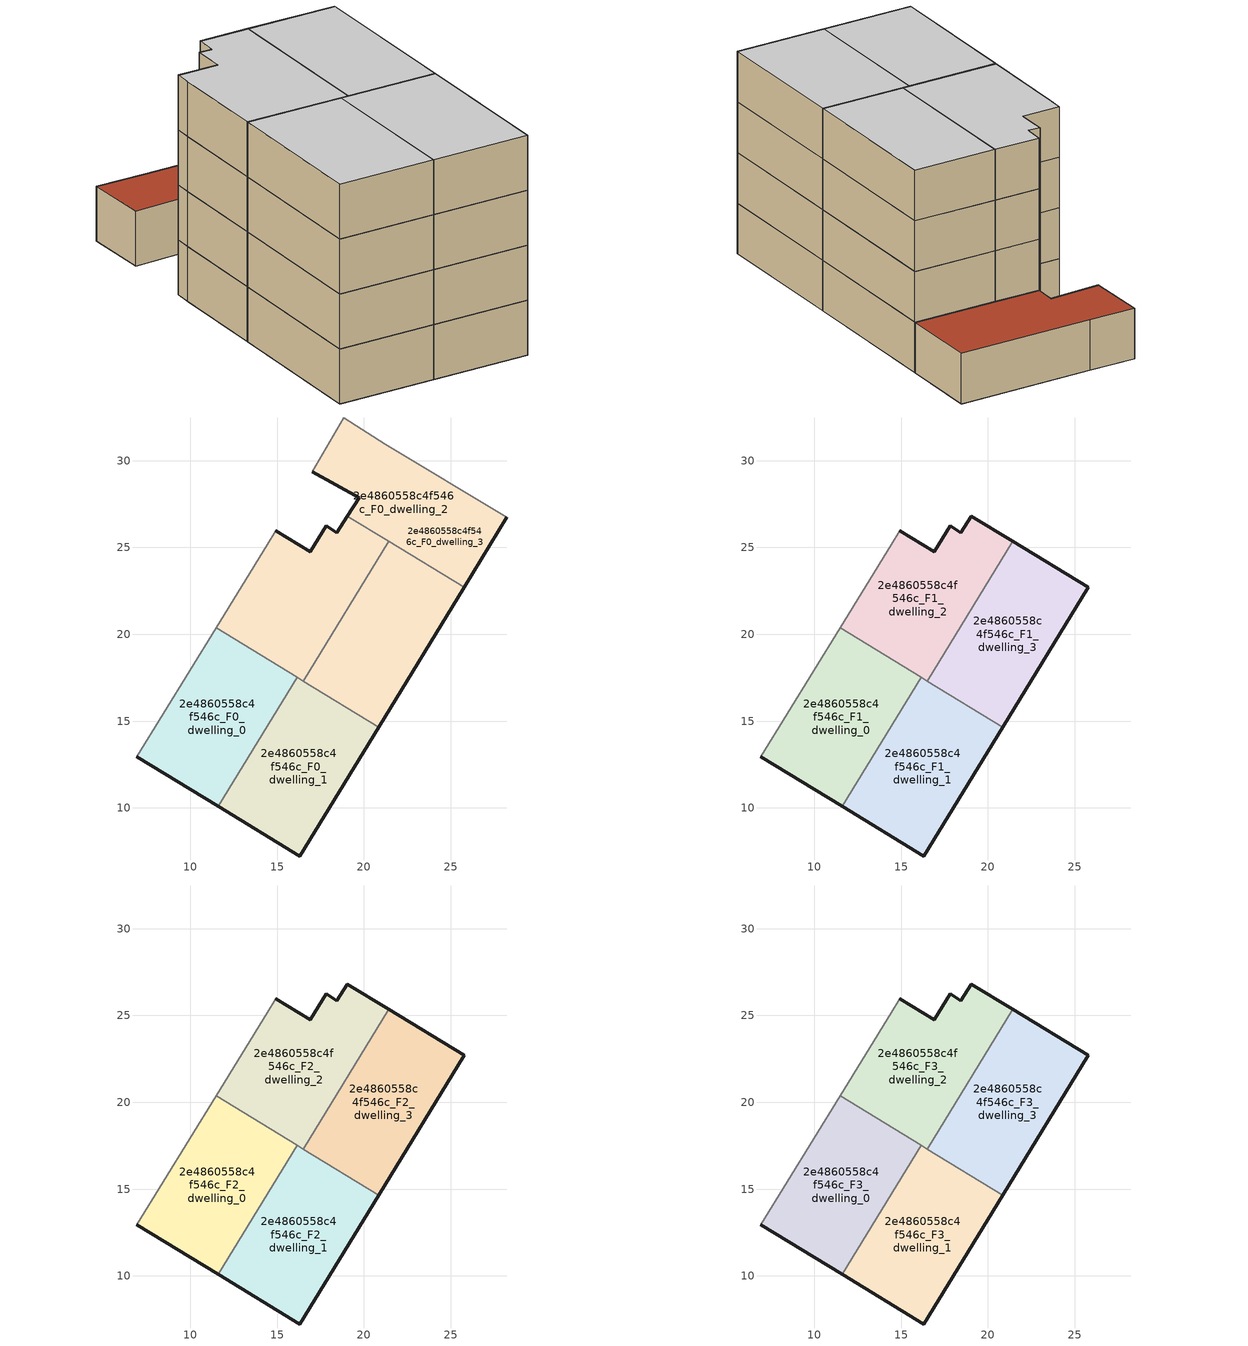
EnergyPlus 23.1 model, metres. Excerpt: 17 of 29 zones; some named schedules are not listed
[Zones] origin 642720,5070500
2e4860558c4f546c_F0_dwelling_0
 floor ground (EU_floor_Construction): 11.62,10.09 16.16,17.53 11.49,20.38 6.91,12.94 z0
 wall outside (EU_wall_Construction): 11.62,10.09 6.91,12.94 z0:3
 wall adiabatic (EU_wall_Construction): 6.91,12.94 11.49,20.38 z0:3
 wall to 2e4860558c4f546c_F0_dwelling_2 (EU_wall_Construction): 11.49,20.38 16.16,17.53 z0:3
 wall to 2e4860558c4f546c_F0_dwelling_1 (EU_wall_Construction): 16.16,17.53 11.62,10.09 z0:3
2e4860558c4f546c_F0_dwelling_1
 floor ground (EU_floor_Construction): 16.32,7.24 20.85,14.66 16.16,17.53 11.62,10.09 z0
 wall outside (EU_wall_Construction): 20.85,14.66 16.32,7.24 11.62,10.09 z0:3
 wall to 2e4860558c4f546c_F0_dwelling_3 (EU_wall_Construction): 16.52,17.31 20.85,14.66 z0:3
 wall to 2e4860558c4f546c_F0_dwelling_2 (EU_wall_Construction): 16.16,17.53 16.52,17.31 z0:3
2e4860558c4f546c_F0_dwelling_2
 floor ground (EU_floor_Construction): 25.76,22.7 28.23,26.75 21.23,30.95 18.83,32.45 17.02,29.35 19.73,27.85 19.05,26.8 z0; 16.52,17.31 21.43,25.35 19.05,26.8 18.42,25.85 17.82,26.25 16.92,24.75 14.92,25.95 14.42,25.15 11.49,20.38 z0
 wall outside (EU_wall_Construction): 14.92,25.95 16.92,24.75 17.82,26.25 18.43,25.85 19.05,26.8 z0:3
 wall adiabatic (EU_wall_Construction): 11.49,20.38 14.42,25.15 14.92,25.95 z0:3
 wall to 2e4860558c4f546c_F0_dwelling_3 (EU_wall_Construction): 21.43,25.35 16.52,17.31 z0:3
 wall to 2e4860558c4f546c_F0_dwelling_4 (EU_wall_Construction): 19.05,26.8 21.43,25.35 z0:3
 roof outside (EU_floor_Construction): 28.23,26.75 25.76,22.7 19.05,26.8 19.73,27.85 17.02,29.35 18.83,32.45 21.23,30.95 z3
2e4860558c4f546c_F0_dwelling_3
 floor ground (EU_floor_Construction): 25.76,22.7 28.23,26.75 21.23,30.95 18.83,32.45 17.02,29.35 19.73,27.85 19.05,26.8 z0; 20.85,14.66 25.76,22.7 21.43,25.35 16.52,17.31 z0
 wall outside (EU_wall_Construction): 25.76,22.7 20.85,14.66 z0:3
 wall to 2e4860558c4f546c_F0_dwelling_4 (EU_wall_Construction): 21.43,25.35 25.76,22.7 z0:3
 roof outside (EU_floor_Construction): 28.23,26.75 25.76,22.7 19.05,26.8 19.73,27.85 17.02,29.35 18.83,32.45 21.23,30.95 z3
2e4860558c4f546c_F0_dwelling_4
 floor ground (EU_floor_Construction): 25.76,22.7 28.23,26.75 21.23,30.95 18.83,32.45 17.02,29.35 19.73,27.85 19.05,26.8 z0; 16.52,17.31 21.43,25.35 19.05,26.8 18.42,25.85 17.82,26.25 16.92,24.75 14.92,25.95 14.42,25.15 11.49,20.38 z0; 20.85,14.66 25.76,22.7 21.43,25.35 16.52,17.31 z0
 wall outside (EU_wall_Construction): 28.23,26.75 25.76,22.7 / 19.05,26.8 19.73,27.85 17.03,29.35 z0:3
 wall adiabatic (EU_wall_Construction): 17.03,29.35 18.83,32.45 21.23,30.95 28.23,26.75 z0:3
 ceiling adiabatic (EU_roof_Construction): 21.43,25.35 16.52,17.31 11.49,20.38 14.42,25.15 14.92,25.95 16.92,24.75 17.82,26.25 18.42,25.85 19.05,26.8 z3; 25.76,22.7 20.85,14.66 16.52,17.31 21.43,25.35 z3
 roof outside (EU_roof_Construction): 28.23,26.75 25.76,22.7 19.05,26.8 19.73,27.85 17.02,29.35 18.83,32.45 21.23,30.95 z3
2e4860558c4f546c_F1_dwelling_0
 floor to 2e4860558c4f546c_F0_dwelling_0 (EU_floor_Construction): 11.62,10.09 16.16,17.53 11.49,20.38 6.91,12.94 z3
 wall outside (EU_wall_Construction): 11.62,10.09 6.91,12.94 z3:6
 wall adiabatic (EU_wall_Construction): 6.91,12.94 11.49,20.38 z3:6
 wall to 2e4860558c4f546c_F1_dwelling_2 (EU_wall_Construction): 11.49,20.38 16.16,17.53 z3:6
 wall to 2e4860558c4f546c_F1_dwelling_1 (EU_wall_Construction): 16.16,17.53 11.62,10.09 z3:6
2e4860558c4f546c_F1_dwelling_1
 floor to 2e4860558c4f546c_F0_dwelling_1 (EU_floor_Construction): 16.32,7.24 20.85,14.66 16.16,17.53 11.62,10.09 z3
 wall outside (EU_wall_Construction): 20.85,14.66 16.32,7.24 11.62,10.09 z3:6
 wall to 2e4860558c4f546c_F1_dwelling_3 (EU_wall_Construction): 16.52,17.31 20.85,14.66 z3:6
 wall to 2e4860558c4f546c_F1_dwelling_2 (EU_wall_Construction): 16.16,17.53 16.52,17.31 z3:6
2e4860558c4f546c_F1_dwelling_2
 floor to 2e4860558c4f546c_F0_dwelling_2 (EU_floor_Construction): 16.52,17.31 21.43,25.35 19.05,26.8 18.42,25.85 17.82,26.25 16.92,24.75 14.92,25.95 14.42,25.15 11.49,20.38 z3
 wall outside (EU_wall_Construction): 14.92,25.95 16.92,24.75 17.82,26.25 18.43,25.85 19.05,26.8 21.43,25.35 z3:6
 wall adiabatic (EU_wall_Construction): 11.49,20.38 14.42,25.15 14.92,25.95 z3:6
 wall to 2e4860558c4f546c_F1_dwelling_3 (EU_wall_Construction): 21.43,25.35 16.52,17.31 z3:6
2e4860558c4f546c_F1_dwelling_3
 floor to 2e4860558c4f546c_F0_dwelling_3 (EU_floor_Construction): 20.85,14.66 25.76,22.7 21.43,25.35 16.52,17.31 z3
 wall outside (EU_wall_Construction): 21.43,25.35 25.76,22.7 20.85,14.66 z3:6
2e4860558c4f546c_F2_dwelling_0
 floor to 2e4860558c4f546c_F1_dwelling_0 (EU_floor_Construction): 11.62,10.09 16.16,17.53 11.49,20.38 6.91,12.94 z6
 wall outside (EU_wall_Construction): 11.62,10.09 6.91,12.94 z6:9
 wall adiabatic (EU_wall_Construction): 6.91,12.94 11.49,20.38 z6:9
 wall to 2e4860558c4f546c_F2_dwelling_2 (EU_wall_Construction): 11.49,20.38 16.16,17.53 z6:9
 wall to 2e4860558c4f546c_F2_dwelling_1 (EU_wall_Construction): 16.16,17.53 11.62,10.09 z6:9
2e4860558c4f546c_F2_dwelling_1
 floor to 2e4860558c4f546c_F1_dwelling_1 (EU_floor_Construction): 16.32,7.24 20.85,14.66 16.16,17.53 11.62,10.09 z6
 wall outside (EU_wall_Construction): 20.85,14.66 16.32,7.24 11.62,10.09 z6:9
 wall to 2e4860558c4f546c_F2_dwelling_3 (EU_wall_Construction): 16.52,17.31 20.85,14.66 z6:9
 wall to 2e4860558c4f546c_F2_dwelling_2 (EU_wall_Construction): 16.16,17.53 16.52,17.31 z6:9
2e4860558c4f546c_F2_dwelling_2
 floor to 2e4860558c4f546c_F1_dwelling_2 (EU_floor_Construction): 16.52,17.31 21.43,25.35 19.05,26.8 18.42,25.85 17.82,26.25 16.92,24.75 14.92,25.95 14.42,25.15 11.49,20.38 z6
 wall outside (EU_wall_Construction): 14.92,25.95 16.92,24.75 17.82,26.25 18.43,25.85 19.05,26.8 21.43,25.35 z6:9
 wall adiabatic (EU_wall_Construction): 11.49,20.38 14.42,25.15 14.92,25.95 z6:9
 wall to 2e4860558c4f546c_F2_dwelling_3 (EU_wall_Construction): 21.43,25.35 16.52,17.31 z6:9
2e4860558c4f546c_F2_dwelling_3
 floor to 2e4860558c4f546c_F1_dwelling_3 (EU_floor_Construction): 20.85,14.66 25.76,22.7 21.43,25.35 16.52,17.31 z6
 wall outside (EU_wall_Construction): 21.43,25.35 25.76,22.7 20.85,14.66 z6:9
2e4860558c4f546c_F3_dwelling_0
 floor to 2e4860558c4f546c_F2_dwelling_0 (EU_floor_Construction): 11.62,10.09 16.16,17.53 11.49,20.38 6.91,12.94 z9
 wall outside (EU_wall_Construction): 11.62,10.09 6.91,12.94 z9:12
 wall adiabatic (EU_wall_Construction): 6.91,12.94 11.49,20.38 z9:12
 wall to 2e4860558c4f546c_F3_dwelling_2 (EU_wall_Construction): 11.49,20.38 16.16,17.53 z9:12
 wall to 2e4860558c4f546c_F3_dwelling_1 (EU_wall_Construction): 16.16,17.53 11.62,10.09 z9:12
 ceiling to 2e4860558c4f546c_F4_dwelling_0 (EU_floor_Construction): 16.16,17.53 11.62,10.09 6.91,12.94 11.49,20.38 z12
2e4860558c4f546c_F3_dwelling_1
 floor to 2e4860558c4f546c_F2_dwelling_1 (EU_floor_Construction): 16.32,7.24 20.85,14.66 16.16,17.53 11.62,10.09 z9
 wall outside (EU_wall_Construction): 20.85,14.66 16.32,7.24 11.62,10.09 z9:12
 wall to 2e4860558c4f546c_F3_dwelling_3 (EU_wall_Construction): 16.52,17.31 20.85,14.66 z9:12
 wall to 2e4860558c4f546c_F3_dwelling_2 (EU_wall_Construction): 16.16,17.53 16.52,17.31 z9:12
 ceiling to 2e4860558c4f546c_F4_dwelling_1 (EU_floor_Construction): 20.85,14.66 16.32,7.24 11.62,10.09 16.16,17.53 z12
2e4860558c4f546c_F3_dwelling_2
 floor to 2e4860558c4f546c_F2_dwelling_2 (EU_floor_Construction): 16.52,17.31 21.43,25.35 19.05,26.8 18.42,25.85 17.82,26.25 16.92,24.75 14.92,25.95 14.42,25.15 11.49,20.38 z9
 wall outside (EU_wall_Construction): 14.92,25.95 16.92,24.75 17.82,26.25 18.43,25.85 19.05,26.8 21.43,25.35 z9:12
 wall adiabatic (EU_wall_Construction): 11.49,20.38 14.42,25.15 14.92,25.95 z9:12
 wall to 2e4860558c4f546c_F3_dwelling_3 (EU_wall_Construction): 21.43,25.35 16.52,17.31 z9:12
 ceiling to 2e4860558c4f546c_F4_dwelling_2 (EU_floor_Construction): 21.43,25.35 16.52,17.31 11.49,20.38 14.42,25.15 14.92,25.95 16.92,24.75 17.82,26.25 18.42,25.85 19.05,26.8 z12
2e4860558c4f546c_F3_dwelling_3
 floor to 2e4860558c4f546c_F2_dwelling_3 (EU_floor_Construction): 20.85,14.66 25.76,22.7 21.43,25.35 16.52,17.31 z9
 wall outside (EU_wall_Construction): 21.43,25.35 25.76,22.7 20.85,14.66 z9:12
 ceiling to 2e4860558c4f546c_F4_dwelling_3 (EU_floor_Construction): 25.76,22.7 20.85,14.66 16.52,17.31 21.43,25.35 z12
[Building]
EU S2 Campaign: North Axis=0; Terrain=City; Solar Distribution=FullExterior
[Site:Location]
Lyon-Bron: Latitude=45.75; Longitude=5; Time Zone=1; Elevation=198
[SizingPeriod:WeatherFileDays]
AnnualSizingPeriod: Begin Month=1; Begin Day of Month=1; End Month=12; End Day of Month=31; Day of Week for Start Day=Monday; Use Weather File Daylight Saving Period=No; Use Weather File Rain and Snow Indicators=No
[MATERIAL]
EU_InternalMass_Material: Roughness=MediumRough; Thickness=0.1; Conductivity=1; Density=1800; Specific Heat=900; Thermal Absorptance=0.9; Solar Absorptance=0.7; Visible Absorptance=0.7
[MATERIAL:NOMASS] Roughness=MediumRough; Thermal Absorptance=0.9; Solar Absorptance=0.7; Visible Absorptance=0.7
Name | Thermal Resistance
EU_wall_NoMass | 0.776494
EU_roof_NoMass | 0.486893
EU_floor_NoMass | 0.421597
[CONSTRUCTION]
EU_wall_Construction: EU_wall_NoMass
EU_roof_Construction: EU_roof_NoMass
EU_floor_Construction: EU_floor_NoMass
EU_InternalMass_Construction: EU_InternalMass_Material
[ZONE] Type=1; Multiplier=1; Ceiling Height=autocalculate; Floor Area=autocalculate; Part of Total Floor Area=Yes
Name | Volume
2e4860558c4f546c_F0_dwelling_0; 2e4860558c4f546c_F1_dwelling_0; 2e4860558c4f546c_F2_dwelling_0; 2e4860558c4f546c_F3_dwelling_0 | 143.635
2e4860558c4f546c_F0_dwelling_1; 2e4860558c4f546c_F1_dwelling_1; 2e4860558c4f546c_F2_dwelling_1; 2e4860558c4f546c_F3_dwelling_1 | 143.61
2e4860558c4f546c_F0_dwelling_2 | 287.242
2e4860558c4f546c_F1_dwelling_2; 2e4860558c4f546c_F2_dwelling_2; 2e4860558c4f546c_F3_dwelling_2 | 143.613
2e4860558c4f546c_F0_dwelling_3 | 287.255
2e4860558c4f546c_F1_dwelling_3 | 143.627
2e4860558c4f546c_F2_dwelling_3; 2e4860558c4f546c_F3_dwelling_3 | 143.628
2e4860558c4f546c_F0_dwelling_4 | 430.868
[INTERNALMASS] Construction=EU_InternalMass_Construction
Name | Zone or ZoneList | Surface Area
2e4860558c4f546c_F0_dwelling_0_EU_InternalMass | 2e4860558c4f546c_F0_dwelling_0 | 47.8794
2e4860558c4f546c_F0_dwelling_1_EU_InternalMass | 2e4860558c4f546c_F0_dwelling_1 | 47.8682
2e4860558c4f546c_F0_dwelling_2_EU_InternalMass | 2e4860558c4f546c_F0_dwelling_2 | 47.872
2e4860558c4f546c_F0_dwelling_3_EU_InternalMass | 2e4860558c4f546c_F0_dwelling_3 | 47.8715
2e4860558c4f546c_F0_dwelling_4_EU_InternalMass | 2e4860558c4f546c_F0_dwelling_4 | 47.8763
2e4860558c4f546c_F1_dwelling_0_EU_InternalMass | 2e4860558c4f546c_F1_dwelling_0 | 59.8425
2e4860558c4f546c_F1_dwelling_1_EU_InternalMass | 2e4860558c4f546c_F1_dwelling_1 | 59.8434
2e4860558c4f546c_F1_dwelling_2_EU_InternalMass | 2e4860558c4f546c_F1_dwelling_2 | 59.8395
2e4860558c4f546c_F1_dwelling_3_EU_InternalMass | 2e4860558c4f546c_F1_dwelling_3 | 59.8422
2e4860558c4f546c_F2_dwelling_0_EU_InternalMass | 2e4860558c4f546c_F2_dwelling_0 | 59.8425
2e4860558c4f546c_F2_dwelling_1_EU_InternalMass | 2e4860558c4f546c_F2_dwelling_1 | 59.8434
2e4860558c4f546c_F2_dwelling_2_EU_InternalMass | 2e4860558c4f546c_F2_dwelling_2 | 59.8395
2e4860558c4f546c_F2_dwelling_3_EU_InternalMass | 2e4860558c4f546c_F2_dwelling_3 | 59.8422
2e4860558c4f546c_F3_dwelling_0_EU_InternalMass | 2e4860558c4f546c_F3_dwelling_0 | 59.8425
2e4860558c4f546c_F3_dwelling_1_EU_InternalMass | 2e4860558c4f546c_F3_dwelling_1 | 59.8434
2e4860558c4f546c_F3_dwelling_2_EU_InternalMass | 2e4860558c4f546c_F3_dwelling_2 | 59.8395
2e4860558c4f546c_F3_dwelling_3_EU_InternalMass | 2e4860558c4f546c_F3_dwelling_3 | 59.8422
[OTHEREQUIPMENT] Fuel Type=Electricity; Design Level Calculation Method=Watts/Area; Power per Zone Floor Area=1; Fraction Latent=0; Fraction Radiant=0; Fraction Lost=0; Carbon Dioxide Generation Rate=0; EndUse Subcategory=EU_Step8_InternalGains
Name | Zone or ZoneList or Space or SpaceList | Schedule
EU_Step8_InternalGain_2e4860558c4f546c_F0_dwelling_0_f000 | 2e4860558c4f546c_F0_dwelling_0 | EU_Step8_GainSchedule_2e4860558c4f546c_F0_dwelling_0_f000
EU_Step8_InternalGain_2e4860558c4f546c_F0_dwelling_1_f000 | 2e4860558c4f546c_F0_dwelling_1 | EU_Step8_GainSchedule_2e4860558c4f546c_F0_dwelling_1_f000
EU_Step8_InternalGain_2e4860558c4f546c_F0_dwelling_2_f000 | 2e4860558c4f546c_F0_dwelling_2 | EU_Step8_GainSchedule_2e4860558c4f546c_F0_dwelling_2_f000
EU_Step8_InternalGain_2e4860558c4f546c_F0_dwelling_3_f000 | 2e4860558c4f546c_F0_dwelling_3 | EU_Step8_GainSchedule_2e4860558c4f546c_F0_dwelling_3_f000
EU_Step8_InternalGain_2e4860558c4f546c_F0_dwelling_4_f000 | 2e4860558c4f546c_F0_dwelling_4 | EU_Step8_GainSchedule_2e4860558c4f546c_F0_dwelling_4_f000
EU_Step8_InternalGain_2e4860558c4f546c_F1_dwelling_0_f000 | 2e4860558c4f546c_F1_dwelling_0 | EU_Step8_GainSchedule_2e4860558c4f546c_F1_dwelling_0_f000
EU_Step8_InternalGain_2e4860558c4f546c_F1_dwelling_1_f000 | 2e4860558c4f546c_F1_dwelling_1 | EU_Step8_GainSchedule_2e4860558c4f546c_F1_dwelling_1_f000
EU_Step8_InternalGain_2e4860558c4f546c_F1_dwelling_2_f000 | 2e4860558c4f546c_F1_dwelling_2 | EU_Step8_GainSchedule_2e4860558c4f546c_F1_dwelling_2_f000
EU_Step8_InternalGain_2e4860558c4f546c_F1_dwelling_3_f000 | 2e4860558c4f546c_F1_dwelling_3 | EU_Step8_GainSchedule_2e4860558c4f546c_F1_dwelling_3_f000
EU_Step8_InternalGain_2e4860558c4f546c_F2_dwelling_0_f000 | 2e4860558c4f546c_F2_dwelling_0 | EU_Step8_GainSchedule_2e4860558c4f546c_F2_dwelling_0_f000
EU_Step8_InternalGain_2e4860558c4f546c_F2_dwelling_1_f000 | 2e4860558c4f546c_F2_dwelling_1 | EU_Step8_GainSchedule_2e4860558c4f546c_F2_dwelling_1_f000
EU_Step8_InternalGain_2e4860558c4f546c_F2_dwelling_2_f000 | 2e4860558c4f546c_F2_dwelling_2 | EU_Step8_GainSchedule_2e4860558c4f546c_F2_dwelling_2_f000
EU_Step8_InternalGain_2e4860558c4f546c_F2_dwelling_3_f000 | 2e4860558c4f546c_F2_dwelling_3 | EU_Step8_GainSchedule_2e4860558c4f546c_F2_dwelling_3_f000
EU_Step8_InternalGain_2e4860558c4f546c_F3_dwelling_0_f000 | 2e4860558c4f546c_F3_dwelling_0 | EU_Step8_GainSchedule_2e4860558c4f546c_F3_dwelling_0_f000
EU_Step8_InternalGain_2e4860558c4f546c_F3_dwelling_1_f000 | 2e4860558c4f546c_F3_dwelling_1 | EU_Step8_GainSchedule_2e4860558c4f546c_F3_dwelling_1_f000
EU_Step8_InternalGain_2e4860558c4f546c_F3_dwelling_2_f000 | 2e4860558c4f546c_F3_dwelling_2 | EU_Step8_GainSchedule_2e4860558c4f546c_F3_dwelling_2_f000
EU_Step8_InternalGain_2e4860558c4f546c_F3_dwelling_3_f000 | 2e4860558c4f546c_F3_dwelling_3 | EU_Step8_GainSchedule_2e4860558c4f546c_F3_dwelling_3_f000
[ZONEVENTILATION:DESIGNFLOWRATE] Schedule=EU_AlwaysOn; Design Flow Rate Calculation Method=AirChanges/Hour; Air Changes per Hour=0.693814; Ventilation Type=Natural; Fan Pressure Rise=0; Fan Total Efficiency=1; Constant Term Coefficient=1; Temperature Term Coefficient=0; Velocity Term Coefficient=0; Velocity Squared Term Coefficient=0; Minimum Indoor Temperature=-100; Maximum Indoor Temperature=100; Delta Temperature=-100; Minimum Outdoor Temperature=-100; Maximum Outdoor Temperature=100; Maximum Wind Speed=40
Name | Zone or ZoneList or Space or SpaceList
EU_ConstantAir_2e4860558c4f546c_F0_dwelling_0 | 2e4860558c4f546c_F0_dwelling_0
EU_ConstantAir_2e4860558c4f546c_F0_dwelling_1 | 2e4860558c4f546c_F0_dwelling_1
EU_ConstantAir_2e4860558c4f546c_F0_dwelling_2 | 2e4860558c4f546c_F0_dwelling_2
EU_ConstantAir_2e4860558c4f546c_F0_dwelling_3 | 2e4860558c4f546c_F0_dwelling_3
EU_ConstantAir_2e4860558c4f546c_F0_dwelling_4 | 2e4860558c4f546c_F0_dwelling_4
EU_ConstantAir_2e4860558c4f546c_F1_dwelling_0 | 2e4860558c4f546c_F1_dwelling_0
EU_ConstantAir_2e4860558c4f546c_F1_dwelling_1 | 2e4860558c4f546c_F1_dwelling_1
EU_ConstantAir_2e4860558c4f546c_F1_dwelling_2 | 2e4860558c4f546c_F1_dwelling_2
EU_ConstantAir_2e4860558c4f546c_F1_dwelling_3 | 2e4860558c4f546c_F1_dwelling_3
EU_ConstantAir_2e4860558c4f546c_F2_dwelling_0 | 2e4860558c4f546c_F2_dwelling_0
EU_ConstantAir_2e4860558c4f546c_F2_dwelling_1 | 2e4860558c4f546c_F2_dwelling_1
EU_ConstantAir_2e4860558c4f546c_F2_dwelling_2 | 2e4860558c4f546c_F2_dwelling_2
EU_ConstantAir_2e4860558c4f546c_F2_dwelling_3 | 2e4860558c4f546c_F2_dwelling_3
EU_ConstantAir_2e4860558c4f546c_F3_dwelling_0 | 2e4860558c4f546c_F3_dwelling_0
EU_ConstantAir_2e4860558c4f546c_F3_dwelling_1 | 2e4860558c4f546c_F3_dwelling_1
EU_ConstantAir_2e4860558c4f546c_F3_dwelling_2 | 2e4860558c4f546c_F3_dwelling_2
EU_ConstantAir_2e4860558c4f546c_F3_dwelling_3 | 2e4860558c4f546c_F3_dwelling_3
[HVACTEMPLATE:THERMOSTAT] Constant Heating Setpoint=20; Constant Cooling Setpoint=50
EU_HeatOnly_2e4860558c4f546c_F0_dwelling_0; EU_HeatOnly_2e4860558c4f546c_F0_dwelling_1; EU_HeatOnly_2e4860558c4f546c_F0_dwelling_2; EU_HeatOnly_2e4860558c4f546c_F0_dwelling_3; EU_HeatOnly_2e4860558c4f546c_F0_dwelling_4; EU_HeatOnly_2e4860558c4f546c_F1_dwelling_0; EU_HeatOnly_2e4860558c4f546c_F1_dwelling_1
